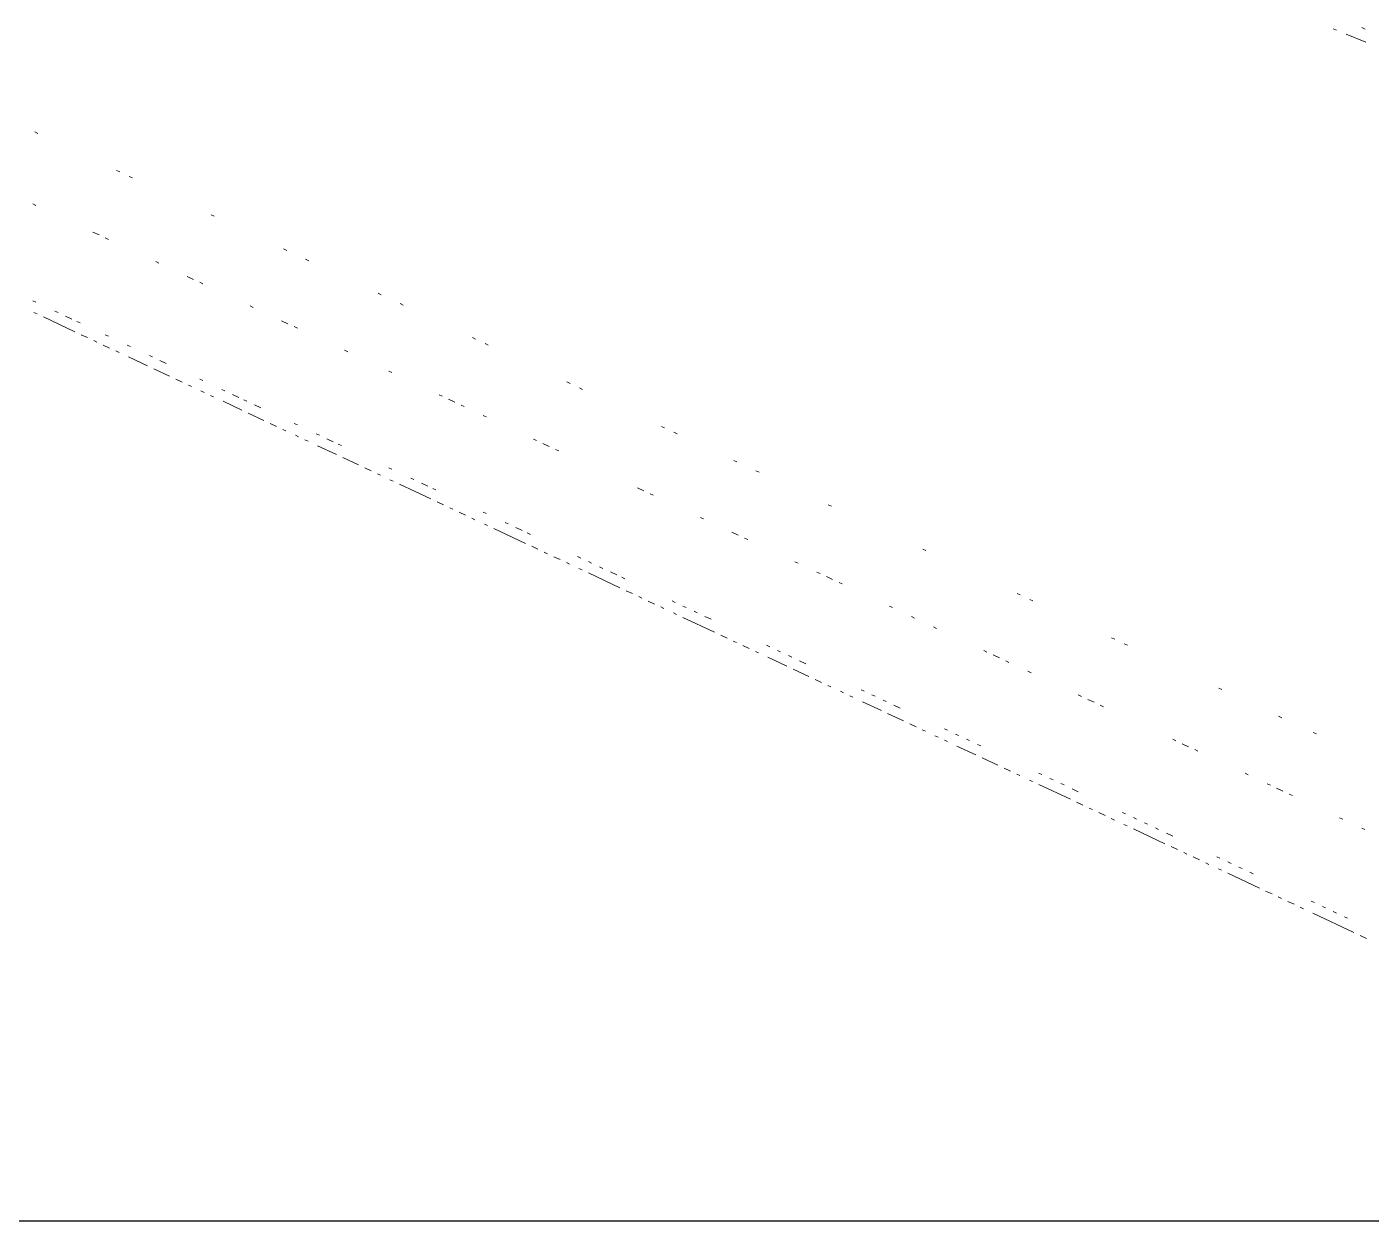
# Paper-space layout '03 3D Building and Roof' of a CAD drawing. Header units: millimetres. Extents: x 5 to 415, y 5 to 292.
# Drawn here: x 240.29 to 256.54, y 57.36 to 71.79 of the extents above; entities that cross this region are included whole.
import ezdxf

# ---------------------------------------------------------------- set-up
doc = ezdxf.new("R2010")
doc.units = ezdxf.units.MM
doc.layers.add('EXISTING', color=7, linetype='Continuous')
picture_1 = doc.add_image_def('image3.png', size_in_pixel=(1577, 763))

# ---------------------------------------------------------------- blocks, each defined once
blk = doc.blocks.new('SHEET_03')
at = {"layer": 'EXISTING', "color": 250, "lineweight": 9}
for p, q in [((256.125, 71.749), (256.085, 71.765)), ((256.479, 71.604), (256.243, 71.701)), ((256.433, 71.779), (256.473, 71.762)), ((240.426, 70.5), (240.388, 70.518)), ((241.416, 70.035), (241.378, 70.053)), ((241.568, 69.963), (241.53, 69.981)), ((240.365, 69.649), (240.403, 69.631)), ((242.558, 69.499), (242.52, 69.517)), ((241.089, 69.309), (241.165, 69.274)), ((241.241, 69.238), (241.279, 69.22)), ((243.434, 69.088), (243.396, 69.106)), ((241.85, 68.952), (241.888, 68.934)), ((243.7, 68.963), (243.662, 68.981)), ((242.231, 68.773), (242.307, 68.737)), ((242.383, 68.702), (242.421, 68.684)), ((240.403, 68.461), (240.365, 68.479)), ((244.576, 68.552), (244.538, 68.569)), ((244.842, 68.427), (244.804, 68.444)), ((240.417, 68.319), (240.379, 68.337)), ((240.874, 68.104), (240.493, 68.283)), ((240.67, 68.336), (240.632, 68.354)), ((240.759, 68.294), (240.836, 68.258)), ((242.992, 68.416), (243.03, 68.398)), ((240.936, 68.211), (240.898, 68.229)), ((243.373, 68.237), (243.449, 68.201)), ((243.525, 68.166), (243.563, 68.148)), ((241.026, 68.033), (240.95, 68.068)), ((241.14, 67.979), (241.102, 67.997)), ((241.293, 67.907), (241.216, 67.943)), ((241.279, 68.05), (241.241, 68.068)), ((241.545, 67.925), (241.507, 67.943)), ((245.718, 68.015), (245.68, 68.033)), ((245.87, 67.944), (245.832, 67.962)), ((241.407, 67.854), (241.369, 67.872)), ((241.75, 67.693), (241.521, 67.8)), ((241.812, 67.8), (241.774, 67.818)), ((244.134, 67.88), (244.172, 67.862)), ((242.016, 67.568), (241.826, 67.657)), ((241.902, 67.758), (241.978, 67.722)), ((244.667, 67.629), (244.705, 67.611)), ((242.169, 67.496), (242.092, 67.532)), ((242.283, 67.443), (242.245, 67.46)), ((242.421, 67.514), (242.383, 67.532)), ((246.86, 67.479), (246.822, 67.497)), ((242.435, 67.371), (242.397, 67.389)), ((242.549, 67.317), (242.511, 67.335)), ((242.687, 67.389), (242.649, 67.407)), ((242.778, 67.347), (242.854, 67.311)), ((242.954, 67.264), (242.916, 67.282)), ((245.276, 67.343), (245.314, 67.326)), ((245.39, 67.29), (245.466, 67.254)), ((247.012, 67.408), (246.974, 67.426)), ((242.892, 67.157), (242.664, 67.264)), ((243.159, 67.031), (242.968, 67.121)), ((243.044, 67.221), (243.121, 67.186)), ((245.542, 67.218), (245.581, 67.2)), ((243.311, 66.96), (243.235, 66.996)), ((243.563, 66.978), (243.525, 66.996)), ((245.809, 67.093), (245.847, 67.075)), ((248.002, 66.943), (247.964, 66.961)), ((243.425, 66.906), (243.387, 66.924)), ((243.578, 66.835), (243.54, 66.853)), ((243.692, 66.781), (243.654, 66.799)), ((243.829, 66.853), (243.791, 66.871)), ((243.92, 66.81), (243.997, 66.774)), ((246.418, 66.807), (246.456, 66.789)), ((248.154, 66.872), (248.116, 66.89)), ((244.035, 66.62), (243.806, 66.727)), ((244.096, 66.728), (244.058, 66.746)), ((246.532, 66.754), (246.608, 66.718)), ((246.685, 66.682), (246.723, 66.664)), ((244.301, 66.495), (244.111, 66.584)), ((248.877, 66.532), (248.839, 66.55)), ((244.454, 66.423), (244.377, 66.459)), ((244.568, 66.37), (244.53, 66.388)), ((244.705, 66.442), (244.667, 66.46)), ((244.72, 66.298), (244.682, 66.316)), ((244.971, 66.317), (244.933, 66.335)), ((249.144, 66.407), (249.106, 66.425)), ((245.177, 66.084), (244.796, 66.263)), ((245.063, 66.274), (245.139, 66.238)), ((245.238, 66.192), (245.2, 66.21)), ((247.674, 66.218), (247.75, 66.182)), ((247.827, 66.146), (247.865, 66.128)), ((245.33, 66.012), (245.253, 66.048)), ((250.019, 65.996), (249.981, 66.014)), ((245.444, 65.959), (245.406, 65.977)), ((245.596, 65.887), (245.52, 65.923)), ((245.71, 65.833), (245.672, 65.851)), ((245.847, 65.906), (245.809, 65.924)), ((248.436, 65.86), (248.474, 65.842)), ((245.863, 65.762), (245.825, 65.78)), ((246.32, 65.547), (245.939, 65.726)), ((246.113, 65.781), (246.075, 65.799)), ((246.205, 65.738), (246.282, 65.702)), ((246.38, 65.656), (246.342, 65.673)), ((248.816, 65.681), (248.892, 65.646)), ((246.472, 65.476), (246.396, 65.512)), ((248.969, 65.61), (249.007, 65.592)), ((246.586, 65.422), (246.548, 65.44)), ((246.739, 65.351), (246.662, 65.386)), ((246.989, 65.37), (246.951, 65.387)), ((251.161, 65.46), (251.123, 65.478)), ((246.853, 65.297), (246.815, 65.315)), ((247.005, 65.226), (246.967, 65.243)), ((247.081, 65.326), (247.119, 65.308)), ((247.462, 65.011), (247.081, 65.19)), ((247.256, 65.245), (247.217, 65.262)), ((247.348, 65.201), (247.424, 65.165)), ((249.578, 65.324), (249.616, 65.306)), ((249.844, 65.199), (249.882, 65.181)), ((247.522, 65.119), (247.484, 65.137)), ((249.958, 65.145), (250.034, 65.109)), ((250.111, 65.074), (250.149, 65.056)), ((247.615, 64.94), (247.538, 64.975)), ((247.729, 64.886), (247.691, 64.904)), ((247.881, 64.814), (247.805, 64.85)), ((248.131, 64.833), (248.093, 64.851)), ((252.303, 64.924), (252.265, 64.942)), ((252.456, 64.852), (252.418, 64.87)), ((247.995, 64.761), (247.957, 64.779)), ((248.148, 64.689), (248.11, 64.707)), ((248.224, 64.79), (248.262, 64.772)), ((248.398, 64.708), (248.359, 64.726)), ((250.72, 64.788), (250.758, 64.77)), ((248.605, 64.475), (248.224, 64.653)), ((248.49, 64.665), (248.567, 64.629)), ((250.986, 64.663), (251.024, 64.645)), ((251.253, 64.538), (251.291, 64.52)), ((248.757, 64.403), (248.681, 64.439)), ((248.871, 64.35), (248.833, 64.367)), ((253.445, 64.388), (253.407, 64.405)), ((249.024, 64.278), (248.947, 64.314)), ((249.138, 64.224), (249.1, 64.242)), ((249.273, 64.297), (249.235, 64.315)), ((249.366, 64.254), (249.404, 64.236)), ((251.862, 64.252), (251.9, 64.234)), ((251.976, 64.198), (252.052, 64.162)), ((253.598, 64.316), (253.56, 64.334)), ((249.481, 64.063), (249.252, 64.171)), ((249.54, 64.172), (249.501, 64.19)), ((249.633, 64.128), (249.709, 64.093)), ((252.128, 64.127), (252.166, 64.109)), ((249.747, 63.938), (249.557, 64.028)), ((249.9, 63.867), (249.823, 63.903)), ((252.395, 64.001), (252.433, 63.984)), ((250.014, 63.813), (249.976, 63.831)), ((250.166, 63.742), (250.128, 63.759)), ((250.28, 63.688), (250.242, 63.706)), ((250.415, 63.761), (250.377, 63.779)), ((250.509, 63.717), (250.547, 63.699)), ((253.004, 63.715), (253.042, 63.698)), ((254.74, 63.78), (254.702, 63.798)), ((250.623, 63.527), (250.395, 63.634)), ((250.682, 63.636), (250.644, 63.654)), ((250.775, 63.592), (250.852, 63.556)), ((253.118, 63.662), (253.194, 63.626)), ((253.27, 63.59), (253.308, 63.573)), ((250.89, 63.402), (250.699, 63.491)), ((255.463, 63.44), (255.425, 63.458)), ((251.042, 63.33), (250.966, 63.366)), ((251.156, 63.277), (251.118, 63.295)), ((251.309, 63.205), (251.271, 63.223)), ((251.385, 63.306), (251.423, 63.288)), ((251.557, 63.225), (251.519, 63.243)), ((255.882, 63.244), (255.844, 63.262)), ((251.423, 63.152), (251.385, 63.169)), ((251.766, 62.991), (251.537, 63.098)), ((251.651, 63.181), (251.689, 63.163)), ((251.824, 63.1), (251.786, 63.118)), ((254.146, 63.179), (254.184, 63.161)), ((254.26, 63.126), (254.336, 63.09)), ((254.412, 63.054), (254.45, 63.036)), ((252.032, 62.866), (251.842, 62.955)), ((252.185, 62.794), (252.108, 62.83)), ((252.299, 62.74), (252.261, 62.758)), ((252.527, 62.77), (252.565, 62.752)), ((255.021, 62.768), (255.059, 62.75)), ((252.451, 62.669), (252.413, 62.687)), ((252.908, 62.454), (252.527, 62.633)), ((252.699, 62.689), (252.661, 62.707)), ((252.794, 62.644), (252.832, 62.627)), ((253.004, 62.546), (252.928, 62.582)), ((255.288, 62.643), (255.326, 62.625)), ((255.402, 62.59), (255.478, 62.554)), ((253.06, 62.383), (252.984, 62.419)), ((255.554, 62.518), (255.592, 62.5)), ((253.175, 62.329), (253.137, 62.347)), ((253.327, 62.258), (253.251, 62.293)), ((253.575, 62.278), (253.537, 62.296)), ((253.441, 62.204), (253.403, 62.222)), ((253.594, 62.132), (253.556, 62.15)), ((253.67, 62.233), (253.708, 62.215)), ((254.051, 61.918), (253.67, 62.097)), ((253.841, 62.153), (253.803, 62.171)), ((253.936, 62.108), (253.974, 62.09)), ((256.163, 62.232), (256.201, 62.214)), ((256.43, 62.107), (256.468, 62.089)), ((254.146, 62.01), (254.07, 62.045)), ((254.203, 61.846), (254.127, 61.882)), ((254.317, 61.793), (254.279, 61.811)), ((254.47, 61.721), (254.393, 61.757)), ((254.717, 61.742), (254.679, 61.76)), ((254.584, 61.668), (254.546, 61.686)), ((254.736, 61.596), (254.698, 61.614)), ((254.812, 61.697), (254.85, 61.679)), ((254.983, 61.617), (254.945, 61.634)), ((255.193, 61.382), (254.812, 61.56)), ((255.079, 61.572), (255.117, 61.554)), ((255.346, 61.31), (255.269, 61.346)), ((255.46, 61.256), (255.422, 61.274)), ((255.612, 61.185), (255.536, 61.221)), ((255.726, 61.131), (255.688, 61.149)), ((255.859, 61.206), (255.821, 61.223)), ((255.955, 61.16), (255.993, 61.143)), ((256.336, 60.845), (255.841, 61.078)), ((256.125, 61.08), (256.087, 61.098)), ((256.221, 61.035), (256.26, 61.017)), ((256.488, 60.774), (256.412, 60.809))]:
    blk.add_line(p, q, dxfattribs=at)
image = blk.add_image(picture_1, insert=(224, 57.357), size_in_units=(106, 51.286))

psp = doc.layouts.new('03 3D Building and Roof')

# ---------------------------------------------------------------- block references
psp.add_blockref('SHEET_03', (0, 0))

doc.saveas('drawing.dxf')
